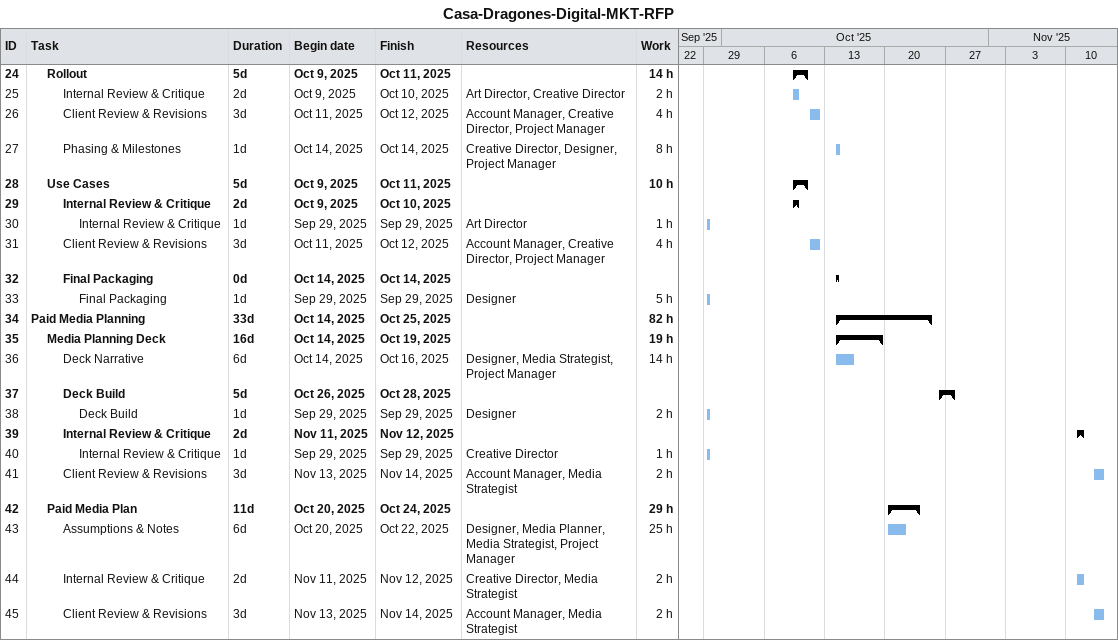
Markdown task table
Casa-Dragones-Digital-MKT-RFP

| ID | Level | Task | Duration | Start | Finish | Resources | Work (h) |
|---|---|---|---|---|---|---|---|
| 24 | 2 | **Rollout** | 5d | 2025-10-09 | 2025-10-11 |  | 14 |
| 25 | 3 | Internal Review & Critique | 2d | 2025-10-09 | 2025-10-10 | Art Director, Creative Director | 2 |
| 26 | 3 | Client Review & Revisions | 3d | 2025-10-11 | 2025-10-12 | Account Manager, Creative Director, Project Manager | 4 |
| 27 | 3 | Phasing & Milestones | 1d | 2025-10-14 | 2025-10-14 | Creative Director, Designer, Project Manager | 8 |
| 28 | 2 | **Use Cases** | 5d | 2025-10-09 | 2025-10-11 |  | 10 |
| 29 | 3 | **Internal Review & Critique** | 2d | 2025-10-09 | 2025-10-10 |  |  |
| 30 | 4 | Internal Review & Critique | 1d | 2025-09-29 | 2025-09-29 | Art Director | 1 |
| 31 | 3 | Client Review & Revisions | 3d | 2025-10-11 | 2025-10-12 | Account Manager, Creative Director, Project Manager | 4 |
| 32 | 3 | **Final Packaging** | 0d | 2025-10-14 | 2025-10-14 |  |  |
| 33 | 4 | Final Packaging | 1d | 2025-09-29 | 2025-09-29 | Designer | 5 |
| 34 | 1 | **Paid Media Planning** | 33d | 2025-10-14 | 2025-10-25 |  | 82 |
| 35 | 2 | **Media Planning Deck** | 16d | 2025-10-14 | 2025-10-19 |  | 19 |
| 36 | 3 | Deck Narrative | 6d | 2025-10-14 | 2025-10-16 | Designer, Media Strategist, Project Manager | 14 |
| 37 | 3 | **Deck Build** | 5d | 2025-10-26 | 2025-10-28 |  |  |
| 38 | 4 | Deck Build | 1d | 2025-09-29 | 2025-09-29 | Designer | 2 |
| 39 | 3 | **Internal Review & Critique** | 2d | 2025-11-11 | 2025-11-12 |  |  |
| 40 | 4 | Internal Review & Critique | 1d | 2025-09-29 | 2025-09-29 | Creative Director | 1 |
| 41 | 3 | Client Review & Revisions | 3d | 2025-11-13 | 2025-11-14 | Account Manager, Media Strategist | 2 |
| 42 | 2 | **Paid Media Plan** | 11d | 2025-10-20 | 2025-10-24 |  | 29 |
| 43 | 3 | Assumptions & Notes | 6d | 2025-10-20 | 2025-10-22 | Designer, Media Planner, Media Strategist, Project Manager | 25 |
| 44 | 3 | Internal Review & Critique | 2d | 2025-11-11 | 2025-11-12 | Creative Director, Media Strategist | 2 |
| 45 | 3 | Client Review & Revisions | 3d | 2025-11-13 | 2025-11-14 | Account Manager, Media Strategist | 2 |
